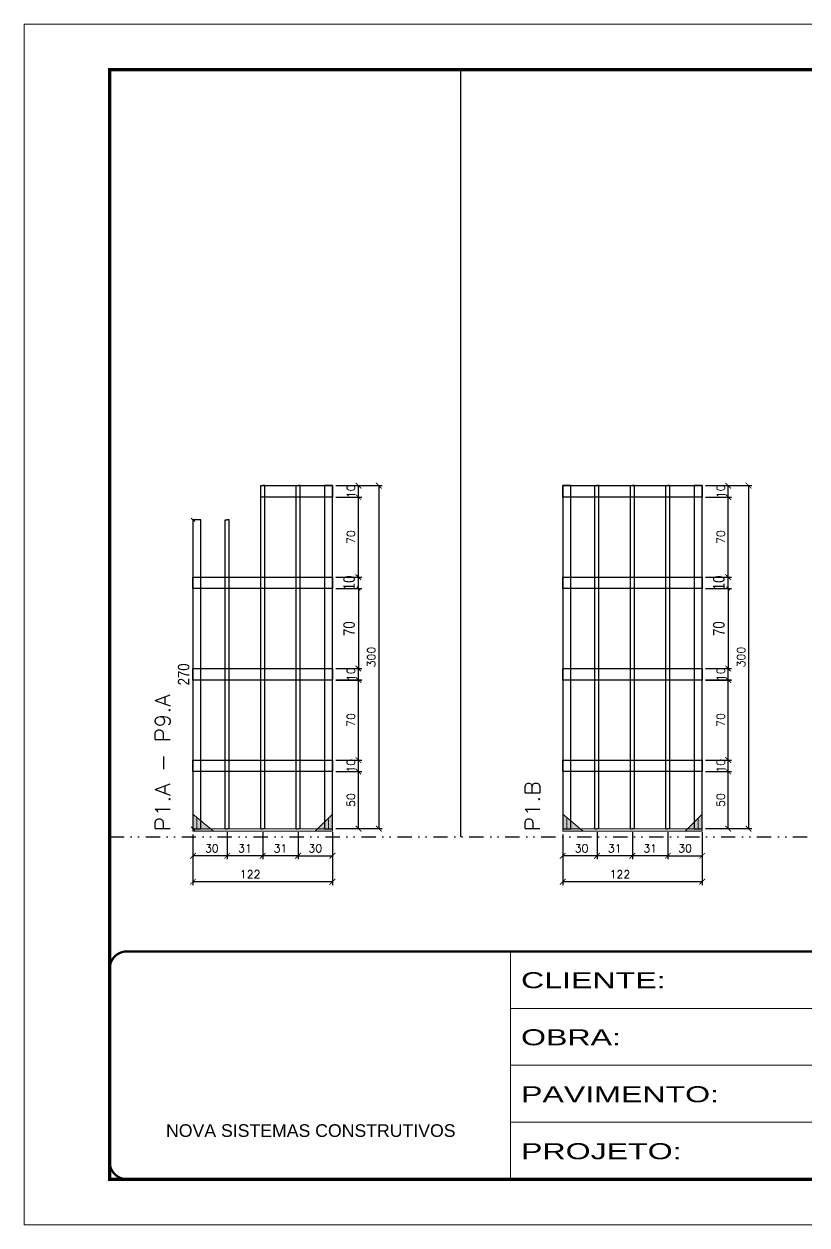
# Model space of a CAD drawing. Header units: millimetres. Extents: x 169816 to 178745, y 96537 to 113647.
# Drawn here: x 171415 to 172099, y 103429 to 104479 of the extents above; entities that cross this region are included whole.
import ezdxf

# ---------------------------------------------------------------- set-up
doc = ezdxf.new("R2010")
doc.units = ezdxf.units.MM
for name, pattern in [('CONTINUO', [0]), ('DASHED', [0.75, 0.5, -0.25]), ('DIVIDE2', [0.625, 0.25, -0.125, 0, -0.125, 0, -0.125]), ('HIDDEN', [0.375, 0.25, -0.125])]:
    doc.linetypes.add(name, pattern=pattern)
for name, color, linetype in [('COTA', 241, 'Continuous'), ('Nível', 160, 'Continuous'), ('SARR_2.2x10', 60, 'Continuous'), ('SARR_3.5x7', 81, 'Continuous'), ('SARR_7x7', 40, 'Continuous'), ('Texto Nível', 251, 'Continuous')]:
    doc.layers.add(name, color=color, linetype=linetype)
for name, color, linetype, lineweight in [('Folhas', 255, 'Continuous', 9), ('Madeira', 126, 'Continuous', 18), ('Sarr 2.2x7', 40, 'Continuous', 9), ('SARRAFO DE PRESSAO', 251, 'DASHED', 9), ('Texto Seção', 7, 'Continuous', 15)]:
    doc.layers.add(name, color=color, linetype=linetype, lineweight=lineweight)
doc.styles.add('ARIAL', font='arial.ttf')
doc.styles.add('COTA TECNICA', font='techl___.ttf', dxfattribs={"height": 10})
doc.styles.add('REGUA-120', font='ROMANS.shx', dxfattribs={"height": 15})
doc.styles.add('ROMANS', font='romans.shx')
doc.styles.add('Tecnologia', font='')
doc.styles.get('Tecnologia').set_extended_font_data('Forgotten Futurist')
doc.dimstyles.new('Cota Paínel', dxfattribs={"dimtxt": 7, "dimasz": 5, "dimexe": 3, "dimexo": 3, "dimgap": 3, "dimtad": 1, "dimdec": 1, "dimzin": 12, "dimdsep": 46, "dimtxsty": 'ROMANS', "dimblk": 'ARCHTICK', "dimcen": 0, "dimclrd": 4, "dimclre": 4, "dimclrt": 1, "dimadec": 1, "dimazin": 3, "dimtfac": 1, "dimtdec": 1, "dimtmove": 0, "dimatfit": 3, "dimldrblk": 'OBLIQUE', "dimfxl": 1, "dimtolj": 1, "dimtzin": 12, "dimarcsym": 0})
doc.dimstyles.new('PAINEL', dxfattribs={"dimtxt": 10, "dimasz": 3, "dimexe": 3, "dimexo": 3, "dimgap": 3, "dimtad": 1, "dimdec": 1, "dimzin": 12, "dimdsep": 46, "dimtxsty": 'COTA TECNICA', "dimblk1": 'OBLIQUE', "dimblk2": 'OBLIQUE', "dimsah": 1, "dimcen": 0.9, "dimclrd": 4, "dimclre": 4, "dimclrt": 240, "dimadec": 1, "dimazin": 3, "dimtfac": 1, "dimtdec": 1, "dimtmove": 0, "dimatfit": 3, "dimfxl": 1, "dimtolj": 1, "dimtzin": 12, "dimarcsym": 0})

# ---------------------------------------------------------------- blocks, each defined once
blk = doc.blocks.new('9999999999')
at = {"color": 30, "linetype": 'CONTINUO'}
for p, q in [((98564.6, 34230.2), (98564.6, 34429.4)), ((98564.6, 34379.6), (99584, 34379.6)), ((98564.6, 34329.8), (99488, 34329.8)), ((98564.6, 34280), (99488, 34280))]:
    blk.add_line(p, q, dxfattribs=at)
at = {"color": 30, "linetype": 'CONTINUO', "const_width": 2}
blk.add_lwpolyline([(99584, 34230.2), (99584, 34414.4, 0.414214), (99569, 34429.4), (98229, 34429.4, 0.414214), (98214, 34414.4), (98214, 34245.2, 0.414214), (98229, 34230.2), (99584, 34230.2)], format="xyb", dxfattribs=at)
at = {"layer": 'Folhas'}
blk.add_lwpolyline([(98139, 34190.2), (99624, 34190.2), (99624, 35240.2), (98139, 35240.2)], close=True, dxfattribs=at)
at = {"layer": 'Folhas', "color": 30, "const_width": 3}
blk.add_lwpolyline([(98214, 34230.2), (99584, 34230.2), (99584, 35200.2), (98214, 35200.2)], close=True, dxfattribs=at)
at = {"color": 7, "linetype": 'Continuous', "ltscale": 5, "style": 'ARIAL'}
blk.add_text('NOVA SISTEMAS CONSTRUTIVOS', height=11.059, dxfattribs=at).set_placement((98263.2, 34267.2))
at = {"layer": 'Folhas', "color": 7, "style": 'Tecnologia', "width": 1.5}
for s, p in [('CLIENTE:', (98573.7, 34397.2)), ('OBRA:', (98573.7, 34347.3)), ('PAVIMENTO:', (98573.7, 34297.5)), ('PROJETO:', (98573.7, 34247.7))]:
    blk.add_text(s, height=14, dxfattribs=at).set_placement(p)
blk = doc.blocks.new('_ArchTick')
at = {"color": 0, "linetype": 'ByBlock', "const_width": 0.15}
blk.add_lwpolyline([(-0.5, -0.5), (0.5, 0.5)], dxfattribs=at)
blk = doc.blocks.new('*D493')
at = {"layer": 'COTA', "color": 4, "lineweight": -2, "transparency": 16777216}
for p, q in [((171562.3, 103756.8), (171562.3, 103725.6)), ((171684.3, 103756.8), (171684.3, 103725.6)), ((171684.3, 103728.6), (171562.3, 103728.6))]:
    blk.add_line(p, q, dxfattribs=at)
at = {"layer": 'Defpoints', "color": 0, "transparency": 16777216}
for p in [(171562.3, 103759.8), (171684.3, 103759.8), (171562.3, 103728.6)]:
    blk.add_point(p, dxfattribs=at)
at = {"layer": 'COTA', "color": 4, "lineweight": -2, "transparency": 16777216, "xscale": 5, "yscale": 5, "zscale": 5, "rotation": 180}
blk.add_blockref('_ArchTick', (171562.3, 103728.6), dxfattribs=at)
at = {"layer": 'COTA', "color": 4, "lineweight": -2, "transparency": 16777216, "xscale": 5, "yscale": 5, "zscale": 5}
blk.add_blockref('_ArchTick', (171684.3, 103728.6), dxfattribs=at)
at = {"layer": 'COTA', "color": 1, "transparency": 16777216, "insert": (171612.3, 103735.1), "char_height": 7, "attachment_point": 5, "style": 'ROMANS'}
blk.add_mtext('\\A1;122', dxfattribs=at)
blk = doc.blocks.new('_Oblique')
at = {"color": 0, "linetype": 'ByBlock', "lineweight": -2}
blk.add_line((-0.5, -0.5), (0.5, 0.5), dxfattribs=at)
blk = doc.blocks.new('*D494')
at = {"layer": 'COTA', "color": 4, "lineweight": -2, "transparency": 16777216}
for p, q in [((171654.3, 103772), (171654.3, 103748.3)), ((171684.3, 103772), (171684.3, 103748.3)), ((171654.3, 103751.3), (171684.3, 103751.3))]:
    blk.add_line(p, q, dxfattribs=at)
at = {"layer": 'Defpoints', "color": 0, "transparency": 16777216}
for p in [(171654.3, 103775), (171684.3, 103775), (171684.3, 103751.3)]:
    blk.add_point(p, dxfattribs=at)
at = {"layer": 'COTA', "color": 4, "lineweight": -2, "transparency": 16777216, "xscale": 5, "yscale": 5, "zscale": 5, "rotation": 180}
blk.add_blockref('_ArchTick', (171654.3, 103751.3), dxfattribs=at)
at = {"layer": 'COTA', "color": 4, "lineweight": -2, "transparency": 16777216, "xscale": 5, "yscale": 5, "zscale": 5}
blk.add_blockref('_ArchTick', (171684.3, 103751.3), dxfattribs=at)
at = {"layer": 'COTA', "color": 1, "transparency": 16777216, "insert": (171669.3, 103757.8), "char_height": 7, "attachment_point": 5, "style": 'ROMANS'}
blk.add_mtext('\\A1;30', dxfattribs=at)
blk = doc.blocks.new('*D495')
at = {"layer": 'COTA', "color": 4, "lineweight": -2, "transparency": 16777216}
for p, q in [((171592.3, 103772), (171592.3, 103748.3)), ((171562.3, 103769.8), (171562.3, 103748.3)), ((171592.3, 103751.3), (171562.3, 103751.3))]:
    blk.add_line(p, q, dxfattribs=at)
at = {"layer": 'Defpoints', "color": 0, "transparency": 16777216}
for p in [(171562.3, 103772.8), (171592.3, 103775), (171562.3, 103751.3)]:
    blk.add_point(p, dxfattribs=at)
at = {"layer": 'COTA', "color": 4, "lineweight": -2, "transparency": 16777216, "xscale": 5, "yscale": 5, "zscale": 5, "rotation": 180}
blk.add_blockref('_ArchTick', (171562.3, 103751.3), dxfattribs=at)
at = {"layer": 'COTA', "color": 4, "lineweight": -2, "transparency": 16777216, "xscale": 5, "yscale": 5, "zscale": 5}
blk.add_blockref('_ArchTick', (171592.3, 103751.3), dxfattribs=at)
at = {"layer": 'COTA', "color": 1, "transparency": 16777216, "insert": (171578.8, 103757.8), "char_height": 7, "attachment_point": 5, "style": 'ROMANS'}
blk.add_mtext('\\A1;30', dxfattribs=at)
blk = doc.blocks.new('*D496')
at = {"layer": 'COTA', "color": 4, "lineweight": -2, "transparency": 16777216}
for p, q in [((171623.3, 103772), (171623.3, 103748.3)), ((171654.3, 103772), (171654.3, 103748.3)), ((171654.3, 103751.3), (171623.3, 103751.3))]:
    blk.add_line(p, q, dxfattribs=at)
at = {"layer": 'Defpoints', "color": 0, "transparency": 16777216}
for p in [(171623.3, 103775), (171654.3, 103775), (171623.3, 103751.3)]:
    blk.add_point(p, dxfattribs=at)
at = {"layer": 'COTA', "color": 4, "lineweight": -2, "transparency": 16777216, "xscale": 5, "yscale": 5, "zscale": 5, "rotation": 180}
blk.add_blockref('_ArchTick', (171623.3, 103751.3), dxfattribs=at)
at = {"layer": 'COTA', "color": 4, "lineweight": -2, "transparency": 16777216, "xscale": 5, "yscale": 5, "zscale": 5}
blk.add_blockref('_ArchTick', (171654.3, 103751.3), dxfattribs=at)
at = {"layer": 'COTA', "color": 1, "transparency": 16777216, "insert": (171638.8, 103757.8), "char_height": 7, "attachment_point": 5, "style": 'ROMANS'}
blk.add_mtext('\\A1;31', dxfattribs=at)
blk = doc.blocks.new('*D497')
at = {"layer": 'COTA', "color": 4, "lineweight": -2, "transparency": 16777216}
for p, q in [((171687.3, 103825), (171710, 103825)), ((171707, 103775), (171707, 103825)), ((171687.3, 103775), (171710, 103775))]:
    blk.add_line(p, q, dxfattribs=at)
at = {"layer": 'Defpoints', "color": 0, "transparency": 16777216}
for p in [(171684.3, 103825), (171707, 103825), (171684.3, 103775)]:
    blk.add_point(p, dxfattribs=at)
at = {"layer": 'COTA', "color": 4, "lineweight": -2, "transparency": 16777216, "xscale": 5, "yscale": 5, "zscale": 5}
for p, rotation in [((171707, 103825), 90), ((171707, 103775), 270)]:
    blk.add_blockref('_ArchTick', p, dxfattribs=dict(at, rotation=rotation))
at = {"layer": 'COTA', "color": 1, "transparency": 16777216, "insert": (171700.5, 103800), "char_height": 7, "attachment_point": 5, "rotation": 90, "style": 'ROMANS'}
blk.add_mtext('\\A1;50', dxfattribs=at)
blk = doc.blocks.new('*D498')
at = {"layer": 'COTA', "color": 4, "lineweight": -2, "transparency": 16777216}
for p, q in [((171592.3, 103772), (171592.3, 103748.3)), ((171623.3, 103772), (171623.3, 103748.3)), ((171623.3, 103751.3), (171592.3, 103751.3))]:
    blk.add_line(p, q, dxfattribs=at)
at = {"layer": 'Defpoints', "color": 0, "transparency": 16777216}
for p in [(171592.3, 103775), (171623.3, 103775), (171592.3, 103751.3)]:
    blk.add_point(p, dxfattribs=at)
at = {"layer": 'COTA', "color": 4, "lineweight": -2, "transparency": 16777216, "xscale": 5, "yscale": 5, "zscale": 5, "rotation": 180}
blk.add_blockref('_ArchTick', (171592.3, 103751.3), dxfattribs=at)
at = {"layer": 'COTA', "color": 4, "lineweight": -2, "transparency": 16777216, "xscale": 5, "yscale": 5, "zscale": 5}
blk.add_blockref('_ArchTick', (171623.3, 103751.3), dxfattribs=at)
at = {"layer": 'COTA', "color": 1, "transparency": 16777216, "insert": (171607.8, 103757.8), "char_height": 7, "attachment_point": 5, "style": 'ROMANS'}
blk.add_mtext('\\A1;31', dxfattribs=at)
blk = doc.blocks.new('*D499')
at = {"layer": 'COTA', "color": 4, "lineweight": -2, "transparency": 16777216}
for p, q in [((171687.3, 103835), (171710, 103835)), ((171707, 103825), (171707, 103835)), ((171687.3, 103825), (171710, 103825))]:
    blk.add_line(p, q, dxfattribs=at)
at = {"layer": 'Defpoints', "color": 0, "transparency": 16777216}
for p in [(171684.3, 103835), (171707, 103835), (171684.3, 103825)]:
    blk.add_point(p, dxfattribs=at)
at = {"layer": 'COTA', "color": 4, "lineweight": -2, "transparency": 16777216, "xscale": 5, "yscale": 5, "zscale": 5}
for p, rotation in [((171707, 103835), 90), ((171707, 103825), 270)]:
    blk.add_blockref('_ArchTick', p, dxfattribs=dict(at, rotation=rotation))
at = {"layer": 'COTA', "color": 1, "transparency": 16777216, "insert": (171700.5, 103830), "char_height": 7, "attachment_point": 5, "rotation": 90, "style": 'ROMANS'}
blk.add_mtext('\\A1;10', dxfattribs=at)
blk = doc.blocks.new('*D500')
at = {"layer": 'COTA', "color": 4, "lineweight": -2, "transparency": 16777216}
for p, q in [((171687.3, 103904.9), (171710, 103904.9)), ((171707, 103835), (171707, 103904.9)), ((171687.3, 103835), (171710, 103835))]:
    blk.add_line(p, q, dxfattribs=at)
at = {"layer": 'Defpoints', "color": 0, "transparency": 16777216}
for p in [(171684.3, 103904.9), (171707, 103904.9), (171684.3, 103835)]:
    blk.add_point(p, dxfattribs=at)
at = {"layer": 'COTA', "color": 4, "lineweight": -2, "transparency": 16777216, "xscale": 5, "yscale": 5, "zscale": 5}
for p, rotation in [((171707, 103904.9), 90), ((171707, 103835), 270)]:
    blk.add_blockref('_ArchTick', p, dxfattribs=dict(at, rotation=rotation))
at = {"layer": 'COTA', "color": 1, "transparency": 16777216, "insert": (171700.5, 103870), "char_height": 7, "attachment_point": 5, "rotation": 90, "style": 'ROMANS'}
blk.add_mtext('\\A1;70', dxfattribs=at)
blk = doc.blocks.new('*D501')
at = {"layer": 'COTA', "color": 4, "lineweight": -2, "transparency": 16777216}
for p, q in [((171687.3, 103915), (171710, 103915)), ((171707, 103905), (171707, 103915)), ((171687.3, 103905), (171710, 103905))]:
    blk.add_line(p, q, dxfattribs=at)
at = {"layer": 'Defpoints', "color": 0, "transparency": 16777216}
for p in [(171684.3, 103915), (171707, 103915), (171684.3, 103905)]:
    blk.add_point(p, dxfattribs=at)
at = {"layer": 'COTA', "color": 4, "lineweight": -2, "transparency": 16777216, "xscale": 5, "yscale": 5, "zscale": 5}
for p, rotation in [((171707, 103915), 90), ((171707, 103905), 270)]:
    blk.add_blockref('_ArchTick', p, dxfattribs=dict(at, rotation=rotation))
at = {"layer": 'COTA', "color": 1, "transparency": 16777216, "insert": (171700.5, 103910), "char_height": 7, "attachment_point": 5, "rotation": 90, "style": 'ROMANS'}
blk.add_mtext('\\A1;10', dxfattribs=at)
blk = doc.blocks.new('*D502')
at = {"layer": 'COTA', "color": 4, "lineweight": -2, "transparency": 16777216}
for p, q in [((171687.3, 104075), (171727.8, 104075)), ((171724.8, 104075), (171724.8, 103775)), ((171687.3, 103775), (171727.8, 103775))]:
    blk.add_line(p, q, dxfattribs=at)
at = {"layer": 'Defpoints', "color": 0, "transparency": 16777216}
for p in [(171684.3, 104075), (171684.3, 103775), (171724.8, 103775)]:
    blk.add_point(p, dxfattribs=at)
at = {"layer": 'COTA', "color": 4, "lineweight": -2, "transparency": 16777216, "xscale": 5, "yscale": 5, "zscale": 5}
for p, rotation in [((171724.8, 104075), 90), ((171724.8, 103775), 270)]:
    blk.add_blockref('_ArchTick', p, dxfattribs=dict(at, rotation=rotation))
at = {"layer": 'COTA', "color": 1, "transparency": 16777216, "insert": (171718.3, 103925), "char_height": 7, "attachment_point": 5, "rotation": 90, "style": 'ROMANS'}
blk.add_mtext('\\A1;300', dxfattribs=at)
blk = doc.blocks.new('*D503')
at = {"layer": 'COTA', "color": 4, "lineweight": -2, "transparency": 16777216}
for p, q in [((171687.3, 104064.9), (171710, 104064.9)), ((171707, 103994.9), (171707, 104064.9)), ((171687.3, 103994.9), (171710, 103994.9))]:
    blk.add_line(p, q, dxfattribs=at)
at = {"layer": 'Defpoints', "color": 0, "transparency": 16777216}
for p in [(171684.3, 104064.9), (171707, 104064.9), (171684.3, 103994.9)]:
    blk.add_point(p, dxfattribs=at)
at = {"layer": 'COTA', "color": 4, "lineweight": -2, "transparency": 16777216, "xscale": 5, "yscale": 5, "zscale": 5}
for p, rotation in [((171707, 104064.9), 90), ((171707, 103994.9), 270)]:
    blk.add_blockref('_ArchTick', p, dxfattribs=dict(at, rotation=rotation))
at = {"layer": 'COTA', "color": 1, "transparency": 16777216, "insert": (171700.5, 104029.9), "char_height": 7, "attachment_point": 5, "rotation": 90, "style": 'ROMANS'}
blk.add_mtext('\\A1;70', dxfattribs=at)
blk = doc.blocks.new('*D504')
at = {"layer": 'COTA', "color": 4, "lineweight": -2, "transparency": 16777216}
for p, q in [((171687.3, 104074.9), (171710, 104074.9)), ((171707, 104064.9), (171707, 104074.9)), ((171687.3, 104064.9), (171710, 104064.9))]:
    blk.add_line(p, q, dxfattribs=at)
at = {"layer": 'Defpoints', "color": 0, "transparency": 16777216}
for p in [(171684.3, 104074.9), (171707, 104074.9), (171684.3, 104064.9)]:
    blk.add_point(p, dxfattribs=at)
at = {"layer": 'COTA', "color": 4, "lineweight": -2, "transparency": 16777216, "xscale": 5, "yscale": 5, "zscale": 5}
for p, rotation in [((171707, 104074.9), 90), ((171707, 104064.9), 270)]:
    blk.add_blockref('_ArchTick', p, dxfattribs=dict(at, rotation=rotation))
at = {"layer": 'COTA', "color": 1, "transparency": 16777216, "insert": (171700.5, 104069.9), "char_height": 7, "attachment_point": 5, "rotation": 90, "style": 'ROMANS'}
blk.add_mtext('\\A1;10', dxfattribs=at)
blk = doc.blocks.new('*D505')
at = {"layer": 'COTA', "color": 4, "lineweight": -2, "transparency": 16777216}
for p, q in [((171687.3, 103994.9), (171710, 103994.9)), ((171707, 103984.9), (171707, 103994.9)), ((171687.3, 103984.9), (171710, 103984.9))]:
    blk.add_line(p, q, dxfattribs=at)
at = {"layer": 'Defpoints', "color": 0, "transparency": 16777216}
for p in [(171684.3, 103994.9), (171707, 103994.9), (171684.3, 103984.9)]:
    blk.add_point(p, dxfattribs=at)
at = {"layer": 'COTA', "color": 4, "lineweight": -2, "transparency": 16777216, "xscale": 3, "yscale": 3, "zscale": 3}
for p, rotation in [((171707, 103994.9), 90), ((171707, 103984.9), 270)]:
    blk.add_blockref('_Oblique', p, dxfattribs=dict(at, rotation=rotation))
at = {"layer": 'COTA', "color": 240, "transparency": 16777216, "insert": (171698.9, 103989.9), "char_height": 10, "attachment_point": 5, "rotation": 90, "style": 'COTA TECNICA'}
blk.add_mtext('\\A1;10', dxfattribs=at)
blk = doc.blocks.new('*D506')
at = {"layer": 'COTA', "color": 4, "lineweight": -2, "transparency": 16777216}
for p, q in [((171687.3, 103984.9), (171710, 103984.9)), ((171707, 103984.9), (171707, 103914.9)), ((171687.3, 103914.9), (171710, 103914.9))]:
    blk.add_line(p, q, dxfattribs=at)
at = {"layer": 'Defpoints', "color": 0, "transparency": 16777216}
for p in [(171684.3, 103984.9), (171684.3, 103914.9), (171707, 103914.9)]:
    blk.add_point(p, dxfattribs=at)
at = {"layer": 'COTA', "color": 4, "lineweight": -2, "transparency": 16777216, "xscale": 3, "yscale": 3, "zscale": 3}
for p, rotation in [((171707, 103984.9), 90), ((171707, 103914.9), 270)]:
    blk.add_blockref('_Oblique', p, dxfattribs=dict(at, rotation=rotation))
at = {"layer": 'COTA', "color": 240, "transparency": 16777216, "insert": (171698.9, 103949.9), "char_height": 10, "attachment_point": 5, "rotation": 90, "style": 'COTA TECNICA'}
blk.add_mtext('\\A1;70', dxfattribs=at)
blk = doc.blocks.new('*D1138')
at = {"layer": 'COTA', "color": 4, "lineweight": -2, "transparency": 16777216}
for p, q in [((171559.3, 104045), (171559.3, 104045)), ((171562.3, 104045), (171562.3, 103775)), ((171559.3, 103775), (171559.3, 103775))]:
    blk.add_line(p, q, dxfattribs=at)
at = {"layer": 'Defpoints', "color": 0, "transparency": 16777216}
for p in [(171562.3, 104045), (171562.3, 103775), (171562.3, 103775)]:
    blk.add_point(p, dxfattribs=at)
at = {"layer": 'COTA', "color": 4, "lineweight": -2, "transparency": 16777216, "xscale": 3, "yscale": 3, "zscale": 3}
for p, rotation in [((171562.3, 104045), 90), ((171562.3, 103775), 270)]:
    blk.add_blockref('_Oblique', p, dxfattribs=dict(at, rotation=rotation))
at = {"layer": 'COTA', "color": 240, "transparency": 16777216, "insert": (171554.2, 103909.9), "char_height": 10, "attachment_point": 5, "rotation": 90, "style": 'COTA TECNICA'}
blk.add_mtext('\\A1;270', dxfattribs=at)
blk = doc.blocks.new('*D1141')
at = {"layer": 'COTA', "color": 4, "lineweight": -2, "transparency": 16777216}
for p, q in [((171885.7, 103756.8), (171885.7, 103725.6)), ((172007.7, 103756.8), (172007.7, 103725.6)), ((172007.7, 103728.6), (171885.7, 103728.6))]:
    blk.add_line(p, q, dxfattribs=at)
at = {"layer": 'Defpoints', "color": 0, "transparency": 16777216}
for p in [(171885.7, 103759.8), (172007.7, 103759.8), (171885.7, 103728.6)]:
    blk.add_point(p, dxfattribs=at)
at = {"layer": 'COTA', "color": 4, "lineweight": -2, "transparency": 16777216, "xscale": 5, "yscale": 5, "zscale": 5, "rotation": 180}
blk.add_blockref('_ArchTick', (171885.7, 103728.6), dxfattribs=at)
at = {"layer": 'COTA', "color": 4, "lineweight": -2, "transparency": 16777216, "xscale": 5, "yscale": 5, "zscale": 5}
blk.add_blockref('_ArchTick', (172007.7, 103728.6), dxfattribs=at)
at = {"layer": 'COTA', "color": 1, "transparency": 16777216, "insert": (171935.7, 103735.1), "char_height": 7, "attachment_point": 5, "style": 'ROMANS'}
blk.add_mtext('\\A1;122', dxfattribs=at)
blk = doc.blocks.new('*D1142')
at = {"layer": 'COTA', "color": 4, "lineweight": -2, "transparency": 16777216}
for p, q in [((171977.7, 103772), (171977.7, 103748.3)), ((172007.7, 103772), (172007.7, 103748.3)), ((171977.7, 103751.3), (172007.7, 103751.3))]:
    blk.add_line(p, q, dxfattribs=at)
at = {"layer": 'Defpoints', "color": 0, "transparency": 16777216}
for p in [(171977.7, 103775), (172007.7, 103775), (172007.7, 103751.3)]:
    blk.add_point(p, dxfattribs=at)
at = {"layer": 'COTA', "color": 4, "lineweight": -2, "transparency": 16777216, "xscale": 5, "yscale": 5, "zscale": 5, "rotation": 180}
blk.add_blockref('_ArchTick', (171977.7, 103751.3), dxfattribs=at)
at = {"layer": 'COTA', "color": 4, "lineweight": -2, "transparency": 16777216, "xscale": 5, "yscale": 5, "zscale": 5}
blk.add_blockref('_ArchTick', (172007.7, 103751.3), dxfattribs=at)
at = {"layer": 'COTA', "color": 1, "transparency": 16777216, "insert": (171992.7, 103757.8), "char_height": 7, "attachment_point": 5, "style": 'ROMANS'}
blk.add_mtext('\\A1;30', dxfattribs=at)
blk = doc.blocks.new('*D1143')
at = {"layer": 'COTA', "color": 4, "lineweight": -2, "transparency": 16777216}
for p, q in [((171915.7, 103772), (171915.7, 103748.3)), ((171885.7, 103769.8), (171885.7, 103748.3)), ((171915.7, 103751.3), (171885.7, 103751.3))]:
    blk.add_line(p, q, dxfattribs=at)
at = {"layer": 'Defpoints', "color": 0, "transparency": 16777216}
for p in [(171885.7, 103772.8), (171915.7, 103775), (171885.7, 103751.3)]:
    blk.add_point(p, dxfattribs=at)
at = {"layer": 'COTA', "color": 4, "lineweight": -2, "transparency": 16777216, "xscale": 5, "yscale": 5, "zscale": 5, "rotation": 180}
blk.add_blockref('_ArchTick', (171885.7, 103751.3), dxfattribs=at)
at = {"layer": 'COTA', "color": 4, "lineweight": -2, "transparency": 16777216, "xscale": 5, "yscale": 5, "zscale": 5}
blk.add_blockref('_ArchTick', (171915.7, 103751.3), dxfattribs=at)
at = {"layer": 'COTA', "color": 1, "transparency": 16777216, "insert": (171902.2, 103757.8), "char_height": 7, "attachment_point": 5, "style": 'ROMANS'}
blk.add_mtext('\\A1;30', dxfattribs=at)
blk = doc.blocks.new('*D1144')
at = {"layer": 'COTA', "color": 4, "lineweight": -2, "transparency": 16777216}
for p, q in [((171946.7, 103772), (171946.7, 103748.3)), ((171977.7, 103772), (171977.7, 103748.3)), ((171977.7, 103751.3), (171946.7, 103751.3))]:
    blk.add_line(p, q, dxfattribs=at)
at = {"layer": 'Defpoints', "color": 0, "transparency": 16777216}
for p in [(171946.7, 103775), (171977.7, 103775), (171946.7, 103751.3)]:
    blk.add_point(p, dxfattribs=at)
at = {"layer": 'COTA', "color": 4, "lineweight": -2, "transparency": 16777216, "xscale": 5, "yscale": 5, "zscale": 5, "rotation": 180}
blk.add_blockref('_ArchTick', (171946.7, 103751.3), dxfattribs=at)
at = {"layer": 'COTA', "color": 4, "lineweight": -2, "transparency": 16777216, "xscale": 5, "yscale": 5, "zscale": 5}
blk.add_blockref('_ArchTick', (171977.7, 103751.3), dxfattribs=at)
at = {"layer": 'COTA', "color": 1, "transparency": 16777216, "insert": (171962.2, 103757.8), "char_height": 7, "attachment_point": 5, "style": 'ROMANS'}
blk.add_mtext('\\A1;31', dxfattribs=at)
blk = doc.blocks.new('*D1145')
at = {"layer": 'COTA', "color": 4, "lineweight": -2, "transparency": 16777216}
for p, q in [((172010.7, 103825), (172033.4, 103825)), ((172030.4, 103775), (172030.4, 103825)), ((172010.7, 103775), (172033.4, 103775))]:
    blk.add_line(p, q, dxfattribs=at)
at = {"layer": 'Defpoints', "color": 0, "transparency": 16777216}
for p in [(172007.7, 103825), (172030.4, 103825), (172007.7, 103775)]:
    blk.add_point(p, dxfattribs=at)
at = {"layer": 'COTA', "color": 4, "lineweight": -2, "transparency": 16777216, "xscale": 5, "yscale": 5, "zscale": 5}
for p, rotation in [((172030.4, 103825), 90), ((172030.4, 103775), 270)]:
    blk.add_blockref('_ArchTick', p, dxfattribs=dict(at, rotation=rotation))
at = {"layer": 'COTA', "color": 1, "transparency": 16777216, "insert": (172023.9, 103800), "char_height": 7, "attachment_point": 5, "rotation": 90, "style": 'ROMANS'}
blk.add_mtext('\\A1;50', dxfattribs=at)
blk = doc.blocks.new('*D1146')
at = {"layer": 'COTA', "color": 4, "lineweight": -2, "transparency": 16777216}
for p, q in [((171915.7, 103772), (171915.7, 103748.3)), ((171946.7, 103772), (171946.7, 103748.3)), ((171946.7, 103751.3), (171915.7, 103751.3))]:
    blk.add_line(p, q, dxfattribs=at)
at = {"layer": 'Defpoints', "color": 0, "transparency": 16777216}
for p in [(171915.7, 103775), (171946.7, 103775), (171915.7, 103751.3)]:
    blk.add_point(p, dxfattribs=at)
at = {"layer": 'COTA', "color": 4, "lineweight": -2, "transparency": 16777216, "xscale": 5, "yscale": 5, "zscale": 5, "rotation": 180}
blk.add_blockref('_ArchTick', (171915.7, 103751.3), dxfattribs=at)
at = {"layer": 'COTA', "color": 4, "lineweight": -2, "transparency": 16777216, "xscale": 5, "yscale": 5, "zscale": 5}
blk.add_blockref('_ArchTick', (171946.7, 103751.3), dxfattribs=at)
at = {"layer": 'COTA', "color": 1, "transparency": 16777216, "insert": (171931.2, 103757.8), "char_height": 7, "attachment_point": 5, "style": 'ROMANS'}
blk.add_mtext('\\A1;31', dxfattribs=at)
blk = doc.blocks.new('*D1147')
at = {"layer": 'COTA', "color": 4, "lineweight": -2, "transparency": 16777216}
for p, q in [((172010.7, 103835), (172033.4, 103835)), ((172030.4, 103825), (172030.4, 103835)), ((172010.7, 103825), (172033.4, 103825))]:
    blk.add_line(p, q, dxfattribs=at)
at = {"layer": 'Defpoints', "color": 0, "transparency": 16777216}
for p in [(172007.7, 103835), (172030.4, 103835), (172007.7, 103825)]:
    blk.add_point(p, dxfattribs=at)
at = {"layer": 'COTA', "color": 4, "lineweight": -2, "transparency": 16777216, "xscale": 5, "yscale": 5, "zscale": 5}
for p, rotation in [((172030.4, 103835), 90), ((172030.4, 103825), 270)]:
    blk.add_blockref('_ArchTick', p, dxfattribs=dict(at, rotation=rotation))
at = {"layer": 'COTA', "color": 1, "transparency": 16777216, "insert": (172023.9, 103830), "char_height": 7, "attachment_point": 5, "rotation": 90, "style": 'ROMANS'}
blk.add_mtext('\\A1;10', dxfattribs=at)
blk = doc.blocks.new('*D1148')
at = {"layer": 'COTA', "color": 4, "lineweight": -2, "transparency": 16777216}
for p, q in [((172010.7, 103904.9), (172033.4, 103904.9)), ((172030.4, 103835), (172030.4, 103904.9)), ((172010.7, 103835), (172033.4, 103835))]:
    blk.add_line(p, q, dxfattribs=at)
at = {"layer": 'Defpoints', "color": 0, "transparency": 16777216}
for p in [(172007.7, 103904.9), (172030.4, 103904.9), (172007.7, 103835)]:
    blk.add_point(p, dxfattribs=at)
at = {"layer": 'COTA', "color": 4, "lineweight": -2, "transparency": 16777216, "xscale": 5, "yscale": 5, "zscale": 5}
for p, rotation in [((172030.4, 103904.9), 90), ((172030.4, 103835), 270)]:
    blk.add_blockref('_ArchTick', p, dxfattribs=dict(at, rotation=rotation))
at = {"layer": 'COTA', "color": 1, "transparency": 16777216, "insert": (172023.9, 103870), "char_height": 7, "attachment_point": 5, "rotation": 90, "style": 'ROMANS'}
blk.add_mtext('\\A1;70', dxfattribs=at)
blk = doc.blocks.new('*D1149')
at = {"layer": 'COTA', "color": 4, "lineweight": -2, "transparency": 16777216}
for p, q in [((172010.7, 103915), (172033.4, 103915)), ((172030.4, 103905), (172030.4, 103915)), ((172010.7, 103905), (172033.4, 103905))]:
    blk.add_line(p, q, dxfattribs=at)
at = {"layer": 'Defpoints', "color": 0, "transparency": 16777216}
for p in [(172007.7, 103915), (172030.4, 103915), (172007.7, 103905)]:
    blk.add_point(p, dxfattribs=at)
at = {"layer": 'COTA', "color": 4, "lineweight": -2, "transparency": 16777216, "xscale": 5, "yscale": 5, "zscale": 5}
for p, rotation in [((172030.4, 103915), 90), ((172030.4, 103905), 270)]:
    blk.add_blockref('_ArchTick', p, dxfattribs=dict(at, rotation=rotation))
at = {"layer": 'COTA', "color": 1, "transparency": 16777216, "insert": (172023.9, 103910), "char_height": 7, "attachment_point": 5, "rotation": 90, "style": 'ROMANS'}
blk.add_mtext('\\A1;10', dxfattribs=at)
blk = doc.blocks.new('*D1150')
at = {"layer": 'COTA', "color": 4, "lineweight": -2, "transparency": 16777216}
for p, q in [((172010.7, 104075), (172051.2, 104075)), ((172048.2, 104075), (172048.2, 103775)), ((172010.7, 103775), (172051.2, 103775))]:
    blk.add_line(p, q, dxfattribs=at)
at = {"layer": 'Defpoints', "color": 0, "transparency": 16777216}
for p in [(172007.7, 104075), (172007.7, 103775), (172048.2, 103775)]:
    blk.add_point(p, dxfattribs=at)
at = {"layer": 'COTA', "color": 4, "lineweight": -2, "transparency": 16777216, "xscale": 5, "yscale": 5, "zscale": 5}
for p, rotation in [((172048.2, 104075), 90), ((172048.2, 103775), 270)]:
    blk.add_blockref('_ArchTick', p, dxfattribs=dict(at, rotation=rotation))
at = {"layer": 'COTA', "color": 1, "transparency": 16777216, "insert": (172041.7, 103925), "char_height": 7, "attachment_point": 5, "rotation": 90, "style": 'ROMANS'}
blk.add_mtext('\\A1;300', dxfattribs=at)
blk = doc.blocks.new('*D1151')
at = {"layer": 'COTA', "color": 4, "lineweight": -2, "transparency": 16777216}
for p, q in [((172010.7, 104064.9), (172033.4, 104064.9)), ((172030.4, 103994.9), (172030.4, 104064.9)), ((172010.7, 103994.9), (172033.4, 103994.9))]:
    blk.add_line(p, q, dxfattribs=at)
at = {"layer": 'Defpoints', "color": 0, "transparency": 16777216}
for p in [(172007.7, 104064.9), (172030.4, 104064.9), (172007.7, 103994.9)]:
    blk.add_point(p, dxfattribs=at)
at = {"layer": 'COTA', "color": 4, "lineweight": -2, "transparency": 16777216, "xscale": 5, "yscale": 5, "zscale": 5}
for p, rotation in [((172030.4, 104064.9), 90), ((172030.4, 103994.9), 270)]:
    blk.add_blockref('_ArchTick', p, dxfattribs=dict(at, rotation=rotation))
at = {"layer": 'COTA', "color": 1, "transparency": 16777216, "insert": (172023.9, 104029.9), "char_height": 7, "attachment_point": 5, "rotation": 90, "style": 'ROMANS'}
blk.add_mtext('\\A1;70', dxfattribs=at)
blk = doc.blocks.new('*D1152')
at = {"layer": 'COTA', "color": 4, "lineweight": -2, "transparency": 16777216}
for p, q in [((172010.7, 104074.9), (172033.4, 104074.9)), ((172030.4, 104064.9), (172030.4, 104074.9)), ((172010.7, 104064.9), (172033.4, 104064.9))]:
    blk.add_line(p, q, dxfattribs=at)
at = {"layer": 'Defpoints', "color": 0, "transparency": 16777216}
for p in [(172007.7, 104074.9), (172030.4, 104074.9), (172007.7, 104064.9)]:
    blk.add_point(p, dxfattribs=at)
at = {"layer": 'COTA', "color": 4, "lineweight": -2, "transparency": 16777216, "xscale": 5, "yscale": 5, "zscale": 5}
for p, rotation in [((172030.4, 104074.9), 90), ((172030.4, 104064.9), 270)]:
    blk.add_blockref('_ArchTick', p, dxfattribs=dict(at, rotation=rotation))
at = {"layer": 'COTA', "color": 1, "transparency": 16777216, "insert": (172023.9, 104069.9), "char_height": 7, "attachment_point": 5, "rotation": 90, "style": 'ROMANS'}
blk.add_mtext('\\A1;10', dxfattribs=at)
blk = doc.blocks.new('*D1139')
at = {"layer": 'COTA', "color": 4, "lineweight": -2, "transparency": 16777216}
for p, q in [((172010.7, 103994.9), (172033.4, 103994.9)), ((172030.4, 103984.9), (172030.4, 103994.9)), ((172010.7, 103984.9), (172033.4, 103984.9))]:
    blk.add_line(p, q, dxfattribs=at)
at = {"layer": 'Defpoints', "color": 0, "transparency": 16777216}
for p in [(172007.7, 103994.9), (172030.4, 103994.9), (172007.7, 103984.9)]:
    blk.add_point(p, dxfattribs=at)
at = {"layer": 'COTA', "color": 4, "lineweight": -2, "transparency": 16777216, "xscale": 3, "yscale": 3, "zscale": 3}
for p, rotation in [((172030.4, 103994.9), 90), ((172030.4, 103984.9), 270)]:
    blk.add_blockref('_Oblique', p, dxfattribs=dict(at, rotation=rotation))
at = {"layer": 'COTA', "color": 240, "transparency": 16777216, "insert": (172022.3, 103989.9), "char_height": 10, "attachment_point": 5, "rotation": 90, "style": 'COTA TECNICA'}
blk.add_mtext('\\A1;10', dxfattribs=at)
blk = doc.blocks.new('*D1140')
at = {"layer": 'COTA', "color": 4, "lineweight": -2, "transparency": 16777216}
for p, q in [((172010.7, 103984.9), (172033.4, 103984.9)), ((172030.4, 103984.9), (172030.4, 103914.9)), ((172010.7, 103914.9), (172033.4, 103914.9))]:
    blk.add_line(p, q, dxfattribs=at)
at = {"layer": 'Defpoints', "color": 0, "transparency": 16777216}
for p in [(172007.7, 103984.9), (172007.7, 103914.9), (172030.4, 103914.9)]:
    blk.add_point(p, dxfattribs=at)
at = {"layer": 'COTA', "color": 4, "lineweight": -2, "transparency": 16777216, "xscale": 3, "yscale": 3, "zscale": 3}
for p, rotation in [((172030.4, 103984.9), 90), ((172030.4, 103914.9), 270)]:
    blk.add_blockref('_Oblique', p, dxfattribs=dict(at, rotation=rotation))
at = {"layer": 'COTA', "color": 240, "transparency": 16777216, "insert": (172022.3, 103949.9), "char_height": 10, "attachment_point": 5, "rotation": 90, "style": 'COTA TECNICA'}
blk.add_mtext('\\A1;70', dxfattribs=at)

msp = doc.modelspace()

# ---------------------------------------------------------------- hatches: boundary and pattern name
at = {"layer": 'Madeira'}
h = msp.add_hatch(color=252, dxfattribs=at)
h.dxf.hatch_style = 2
h.paths.add_polyline_path([(171562.27, 103787.78), (171562.27, 103772.78), (171580.27, 103772.78)])
h = msp.add_hatch(color=252, dxfattribs=at)
h.dxf.hatch_style = 2
h.paths.add_polyline_path([(171684.27, 103787.78), (171684.27, 103772.78), (171669.27, 103772.78)])
h = msp.add_hatch(color=252, dxfattribs=at)
h.dxf.hatch_style = 2
h.paths.add_polyline_path([(171885.68, 103787.78), (171885.68, 103772.78), (171903.68, 103772.78)])
h = msp.add_hatch(color=252, dxfattribs=at)
h.dxf.hatch_style = 2
h.paths.add_polyline_path([(172007.68, 103787.78), (172007.68, 103772.78), (171992.68, 103772.78)])

# ---------------------------------------------------------------- linework, layer by layer
at = {"layer": 'Madeira', "color": 1, "linetype": 'HIDDEN'}
for p, q in [((171565.77, 103784.28), (171565.77, 103774.98)), ((171565.77, 103784.28), (171565.77, 103774.98)), ((171680.77, 103784.28), (171680.77, 103774.98)), ((171680.77, 103784.28), (171680.77, 103774.98)), ((171889.18, 103784.28), (171889.18, 103774.98)), ((171889.18, 103784.28), (171889.18, 103774.98)), ((172004.18, 103784.28), (172004.18, 103774.98)), ((172004.18, 103784.28), (172004.18, 103774.98)), ((171572.11, 103774.98), (171562.27, 103774.98)), ((171572.11, 103774.98), (171562.27, 103774.98)), ((171578.07, 103774.98), (171562.27, 103774.98)), ((171569.27, 103780.78), (171569.27, 103774.98)), ((171671.47, 103774.98), (171684.27, 103774.98)), ((171674.44, 103774.98), (171684.27, 103774.98)), ((171674.44, 103774.98), (171684.27, 103774.98)), ((171895.51, 103774.98), (171885.68, 103774.98)), ((171895.51, 103774.98), (171885.68, 103774.98)), ((171901.48, 103774.98), (171885.68, 103774.98)), ((171892.68, 103780.78), (171892.68, 103774.98)), ((171994.88, 103774.98), (172007.68, 103774.98)), ((171997.85, 103774.98), (172007.68, 103774.98)), ((171997.85, 103774.98), (172007.68, 103774.98))]:
    msp.add_line(p, q, dxfattribs=at)
at = {"layer": 'Madeira'}
for p, q in [((171562.27, 103774.98), (171562.27, 103772.78)), ((171562.27, 103774.98), (171562.27, 103772.78)), ((171562.27, 103774.98), (171562.27, 103772.78)), ((171885.68, 103774.98), (171885.68, 103772.78)), ((171885.68, 103774.98), (171885.68, 103772.78)), ((171885.68, 103774.98), (171885.68, 103772.78))]:
    msp.add_line(p, q, dxfattribs=at)
at = {"layer": 'Madeira', "color": 0}
for points in [[(171562.27, 103787.78), (171562.27, 103772.78), (171580.27, 103772.78), (171562.27, 103787.78)], [(171684.27, 103787.78), (171684.27, 103772.78), (171669.27, 103772.78), (171684.27, 103787.78)], [(171885.68, 103787.78), (171885.68, 103772.78), (171903.68, 103772.78), (171885.68, 103787.78)], [(172007.68, 103787.78), (172007.68, 103772.78), (171992.68, 103772.78), (172007.68, 103787.78)]]:
    msp.add_lwpolyline(points, dxfattribs=at)
at = {"layer": 'Nível', "color": 4, "linetype": 'DIVIDE2', "ltscale": 50}
msp.add_line((171489.52, 103767.79), (172859.52, 103767.79), dxfattribs=at)
at = {"layer": 'Sarr 2.2x7'}
for points in [[(171684.27, 103774.98), (171562.27, 103774.98), (171562.27, 103772.78), (171684.27, 103772.78)], [(171684.27, 103774.98), (171562.27, 103774.98), (171562.27, 103772.78), (171684.27, 103772.78)], [(172007.68, 103774.98), (171885.68, 103774.98), (171885.68, 103772.78), (172007.68, 103772.78)], [(172007.68, 103774.98), (171885.68, 103774.98), (171885.68, 103772.78), (172007.68, 103772.78)]]:
    msp.add_lwpolyline(points, close=True, dxfattribs=at)
at = {"layer": 'SARR_2.2x10'}
for points in [[(171621.52, 104074.95), (171684.27, 104074.95), (171684.27, 104064.95), (171621.52, 104064.95)], [(171885.68, 104074.95), (172007.68, 104074.95), (172007.68, 104064.95), (171885.68, 104064.95)], [(171562.27, 103994.95), (171684.27, 103994.95), (171684.27, 103984.95), (171562.27, 103984.95)], [(171562.27, 103994.95), (171684.27, 103994.95), (171684.27, 103984.95), (171562.27, 103984.95)], [(171885.68, 103994.95), (172007.68, 103994.95), (172007.68, 103984.95), (171885.68, 103984.95)], [(171885.68, 103994.95), (172007.68, 103994.95), (172007.68, 103984.95), (171885.68, 103984.95)], [(171562.27, 103914.95), (171684.27, 103914.95), (171684.27, 103904.95), (171562.27, 103904.95)], [(171562.27, 103914.95), (171684.27, 103914.95), (171684.27, 103904.95), (171562.27, 103904.95)], [(171885.68, 103914.95), (172007.68, 103914.95), (172007.68, 103904.95), (171885.68, 103904.95)], [(171885.68, 103914.95), (172007.68, 103914.95), (172007.68, 103904.95), (171885.68, 103904.95)], [(171562.27, 103834.95), (171684.27, 103834.95), (171684.27, 103824.95), (171562.27, 103824.95)], [(171562.27, 103834.95), (171684.27, 103834.95), (171684.27, 103824.95), (171562.27, 103824.95)], [(171885.68, 103834.95), (172007.68, 103834.95), (172007.68, 103824.95), (171885.68, 103824.95)], [(171885.68, 103834.95), (172007.68, 103834.95), (172007.68, 103824.95), (171885.68, 103824.95)]]:
    msp.add_lwpolyline(points, close=True, dxfattribs=at)
at = {"layer": 'SARR_3.5x7'}
for p, q in [((171621.52, 103774.98), (171621.52, 104074.98)), ((171621.52, 104074.98), (171623.27, 104074.98)), ((171621.52, 103774.98), (171621.52, 104074.98)), ((171621.52, 104074.98), (171623.27, 104074.98)), ((171625.02, 104074.98), (171623.27, 104074.98)), ((171625.02, 104074.98), (171623.27, 104074.98)), ((171625.02, 103774.98), (171625.02, 104074.98)), ((171625.02, 103774.98), (171625.02, 104074.98)), ((171652.52, 103774.98), (171652.52, 104074.98)), ((171652.52, 104074.98), (171654.27, 104074.98)), ((171652.52, 103774.98), (171652.52, 104074.98)), ((171652.52, 104074.98), (171654.27, 104074.98)), ((171656.02, 104074.98), (171654.27, 104074.98)), ((171656.02, 104074.98), (171654.27, 104074.98)), ((171656.02, 103774.98), (171656.02, 104074.98)), ((171656.02, 103774.98), (171656.02, 104074.98)), ((171913.93, 103774.98), (171913.93, 104074.98)), ((171913.93, 104074.98), (171915.68, 104074.98)), ((171913.93, 103774.98), (171913.93, 104074.98)), ((171913.93, 104074.98), (171915.68, 104074.98)), ((171917.43, 104074.98), (171915.68, 104074.98)), ((171917.43, 104074.98), (171915.68, 104074.98)), ((171917.43, 103774.98), (171917.43, 104074.98)), ((171917.43, 103774.98), (171917.43, 104074.98)), ((171944.93, 103774.98), (171944.93, 104074.98)), ((171944.93, 104074.98), (171946.68, 104074.98)), ((171944.93, 103774.98), (171944.93, 104074.98)), ((171944.93, 104074.98), (171946.68, 104074.98)), ((171948.43, 104074.98), (171946.68, 104074.98)), ((171948.43, 104074.98), (171946.68, 104074.98)), ((171948.43, 103774.98), (171948.43, 104074.98)), ((171948.43, 103774.98), (171948.43, 104074.98)), ((171975.93, 103774.98), (171975.93, 104074.98)), ((171975.93, 104074.98), (171977.68, 104074.98)), ((171975.93, 103774.98), (171975.93, 104074.98)), ((171975.93, 104074.98), (171977.68, 104074.98)), ((171979.43, 104074.98), (171977.68, 104074.98)), ((171979.43, 104074.98), (171977.68, 104074.98)), ((171979.43, 103774.98), (171979.43, 104074.98)), ((171979.43, 103774.98), (171979.43, 104074.98)), ((171590.52, 103774.98), (171590.52, 104044.98)), ((171590.52, 104044.98), (171592.27, 104044.98)), ((171590.52, 103774.98), (171590.52, 104044.98)), ((171590.52, 104044.98), (171592.27, 104044.98)), ((171594.02, 104044.98), (171592.27, 104044.98)), ((171594.02, 104044.98), (171592.27, 104044.98)), ((171594.02, 103774.98), (171594.02, 104044.98)), ((171594.02, 103774.98), (171594.02, 104044.98)), ((171590.52, 103774.98), (171592.27, 103774.98)), ((171590.52, 103774.98), (171592.27, 103774.98)), ((171594.02, 103774.98), (171592.27, 103774.98)), ((171594.02, 103774.98), (171592.27, 103774.98)), ((171621.52, 103774.98), (171623.27, 103774.98)), ((171621.52, 103774.98), (171623.27, 103774.98)), ((171625.02, 103774.98), (171623.27, 103774.98)), ((171625.02, 103774.98), (171623.27, 103774.98)), ((171652.52, 103774.98), (171654.27, 103774.98)), ((171652.52, 103774.98), (171654.27, 103774.98)), ((171656.02, 103774.98), (171654.27, 103774.98)), ((171656.02, 103774.98), (171654.27, 103774.98)), ((171913.93, 103774.98), (171915.68, 103774.98)), ((171913.93, 103774.98), (171915.68, 103774.98)), ((171917.43, 103774.98), (171915.68, 103774.98)), ((171917.43, 103774.98), (171915.68, 103774.98)), ((171944.93, 103774.98), (171946.68, 103774.98)), ((171944.93, 103774.98), (171946.68, 103774.98)), ((171948.43, 103774.98), (171946.68, 103774.98)), ((171948.43, 103774.98), (171946.68, 103774.98)), ((171975.93, 103774.98), (171977.68, 103774.98)), ((171975.93, 103774.98), (171977.68, 103774.98)), ((171979.43, 103774.98), (171977.68, 103774.98)), ((171979.43, 103774.98), (171977.68, 103774.98))]:
    msp.add_line(p, q, dxfattribs=at)
at = {"layer": 'SARR_7x7'}
for points in [[(171677.27, 103774.98), (171684.27, 103774.98), (171684.27, 104074.98), (171677.27, 104074.98)], [(171677.27, 103774.98), (171684.27, 103774.98), (171684.27, 104074.98), (171677.27, 104074.98)], [(171885.68, 103774.98), (171892.68, 103774.98), (171892.68, 104074.98), (171885.68, 104074.98)], [(171885.68, 103774.98), (171892.68, 103774.98), (171892.68, 104074.98), (171885.68, 104074.98)], [(172000.68, 103774.98), (172007.68, 103774.98), (172007.68, 104074.98), (172000.68, 104074.98)], [(172000.68, 103774.98), (172007.68, 103774.98), (172007.68, 104074.98), (172000.68, 104074.98)], [(171562.27, 103774.98), (171569.27, 103774.98), (171569.27, 104044.98), (171562.27, 104044.98)], [(171562.27, 103774.98), (171569.27, 103774.98), (171569.27, 104044.98), (171562.27, 104044.98)]]:
    msp.add_lwpolyline(points, close=True, dxfattribs=at)
at = {"layer": 'Texto Nível'}
msp.add_line((171796.66, 103767.79), (171796.66, 104438.5), dxfattribs=at)

# ---------------------------------------------------------------- block references
at = {"layer": 'SARRAFO DE PRESSAO', "color": 6, "linetype": 'ByBlock'}
msp.add_blockref('9999999999', (73275.54, 69238.3), dxfattribs=at)

# ---------------------------------------------------------------- texts
at = {"layer": 'Texto Seção', "style": 'REGUA-120', "width": 1.1}
for s, p in [('P1.A - P9.A', (171542.33, 103772.55)), ('P1.B', (171865.74, 103772.55))]:
    msp.add_text(s, height=13, rotation=90, dxfattribs=at).set_placement(p)

# ---------------------------------------------------------------- dimensions: what is measured, and where the dimension line sits
at = {"layer": 'COTA'}
for base, p1, p2, picture, middle in [((171724.78, 103774.99), (171684.27, 104074.99), (171684.27, 103774.99), '*D502', (171724.78, 103924.99)), ((171706.97, 104074.95), (171684.27, 104064.95), (171684.27, 104074.95), '*D504', (171706.97, 104069.95)), ((172048.19, 103774.99), (172007.68, 104074.99), (172007.68, 103774.99), '*D1150', (172048.19, 103924.99)), ((172030.38, 104074.95), (172007.68, 104064.95), (172007.68, 104074.95), '*D1152', (172030.38, 104069.95)), ((171706.97, 103914.99), (171684.27, 103904.99), (171684.27, 103914.99), '*D501', (171706.97, 103909.99)), ((172030.38, 103914.99), (172007.68, 103904.99), (172007.68, 103914.99), '*D1149', (172030.38, 103909.99))]:
    dim = msp.add_linear_dim(base=base, p1=p1, p2=p2, angle=90, dimstyle='Cota Paínel', override={"dimtad": 3}, dxfattribs=at)
    dim.commit()
    dim.dimension.update_dxf_attribs({"geometry": picture, "text_midpoint": middle, "dimtype": 160})
for base, p1, p2, picture, middle in [((171706.97, 104064.95), (171684.27, 103994.95), (171684.27, 104064.95), '*D503', (171700.47, 104029.95)), ((172030.38, 104064.95), (172007.68, 103994.95), (172007.68, 104064.95), '*D1151', (172023.88, 104029.95)), ((171706.97, 103904.95), (171684.27, 103834.99), (171684.27, 103904.95), '*D500', (171700.47, 103869.97)), ((172030.38, 103904.95), (172007.68, 103834.99), (172007.68, 103904.95), '*D1148', (172023.88, 103869.97))]:
    dim = msp.add_linear_dim(base=base, p1=p1, p2=p2, angle=90, dimstyle='Cota Paínel', override={"dimtad": 3}, dxfattribs=at)
    dim.commit()
    dim.dimension.update_dxf_attribs({"geometry": picture, "text_midpoint": middle})
for base, p1, p2, angle, dimstyle, picture, middle in [((171562.27, 103774.98), (171562.27, 104044.98), (171562.27, 103774.98), 90, 'PAINEL', '*D1138', (171562.27, 103909.95)), ((171706.97, 103994.95), (171684.27, 103984.95), (171684.27, 103994.95), 90, 'PAINEL', '*D505', (171706.97, 103989.95)), ((172030.38, 103994.95), (172007.68, 103984.95), (172007.68, 103994.95), 90, 'PAINEL', '*D1139', (172030.38, 103989.95)), ((171706.97, 103834.99), (171684.27, 103824.99), (171684.27, 103834.99), 90, 'Cota Paínel', '*D499', (171706.97, 103829.99)), ((172030.38, 103834.99), (172007.68, 103824.99), (172007.68, 103834.99), 90, 'Cota Paínel', '*D1147', (172030.38, 103829.99)), ((171562.27, 103751.29), (171592.27, 103774.99), (171562.27, 103772.79), 180, 'Cota Paínel', '*D495', (171578.77, 103751.29)), ((171885.68, 103751.29), (171915.68, 103774.99), (171885.68, 103772.79), 180, 'Cota Paínel', '*D1143', (171902.18, 103751.29)), ((171562.27, 103728.61), (171684.27, 103759.79), (171562.27, 103759.79), 180, 'Cota Paínel', '*D493', (171612.27, 103728.61)), ((171885.68, 103728.61), (172007.68, 103759.79), (171885.68, 103759.79), 180, 'Cota Paínel', '*D1141', (171935.68, 103728.61))]:
    dim = msp.add_linear_dim(base=base, p1=p1, p2=p2, angle=angle, dimstyle=dimstyle, dxfattribs=at)
    dim.commit()
    dim.dimension.update_dxf_attribs({"geometry": picture, "text_midpoint": middle, "dimtype": 160})
for base, p1, p2, angle, dimstyle, picture, middle in [((171706.97, 103914.95), (171684.27, 103984.95), (171684.27, 103914.95), 90, 'PAINEL', '*D506', (171698.87, 103949.95)), ((172030.38, 103914.95), (172007.68, 103984.95), (172007.68, 103914.95), 90, 'PAINEL', '*D1140', (172022.28, 103949.95)), ((171706.97, 103824.99), (171684.27, 103774.99), (171684.27, 103824.99), 90, 'Cota Paínel', '*D497', (171700.47, 103799.99)), ((172030.38, 103824.99), (172007.68, 103774.99), (172007.68, 103824.99), 90, 'Cota Paínel', '*D1145', (172023.88, 103799.99)), ((171592.27, 103751.29), (171623.27, 103774.99), (171592.27, 103774.99), 180, 'Cota Paínel', '*D498', (171607.77, 103757.79)), ((171623.27, 103751.29), (171654.27, 103774.99), (171623.27, 103774.99), 180, 'Cota Paínel', '*D496', (171638.77, 103757.79)), ((171915.68, 103751.29), (171946.68, 103774.99), (171915.68, 103774.99), 180, 'Cota Paínel', '*D1146', (171931.18, 103757.79)), ((171946.68, 103751.29), (171977.68, 103774.99), (171946.68, 103774.99), 180, 'Cota Paínel', '*D1144', (171962.18, 103757.79))]:
    dim = msp.add_linear_dim(base=base, p1=p1, p2=p2, angle=angle, dimstyle=dimstyle, dxfattribs=at)
    dim.commit()
    dim.dimension.update_dxf_attribs({"geometry": picture, "text_midpoint": middle})
for base, p1, p2, picture, middle in [((171684.27, 103751.29), (171654.27, 103774.99), (171684.27, 103774.99), '*D494', (171669.27, 103757.79)), ((172007.68, 103751.29), (171977.68, 103774.99), (172007.68, 103774.99), '*D1142', (171992.68, 103757.79))]:
    dim = msp.add_linear_dim(base=base, p1=p1, p2=p2, dimstyle='Cota Paínel', dxfattribs=at)
    dim.commit()
    dim.dimension.update_dxf_attribs({"geometry": picture, "text_midpoint": middle})

doc.saveas('drawing.dxf')
